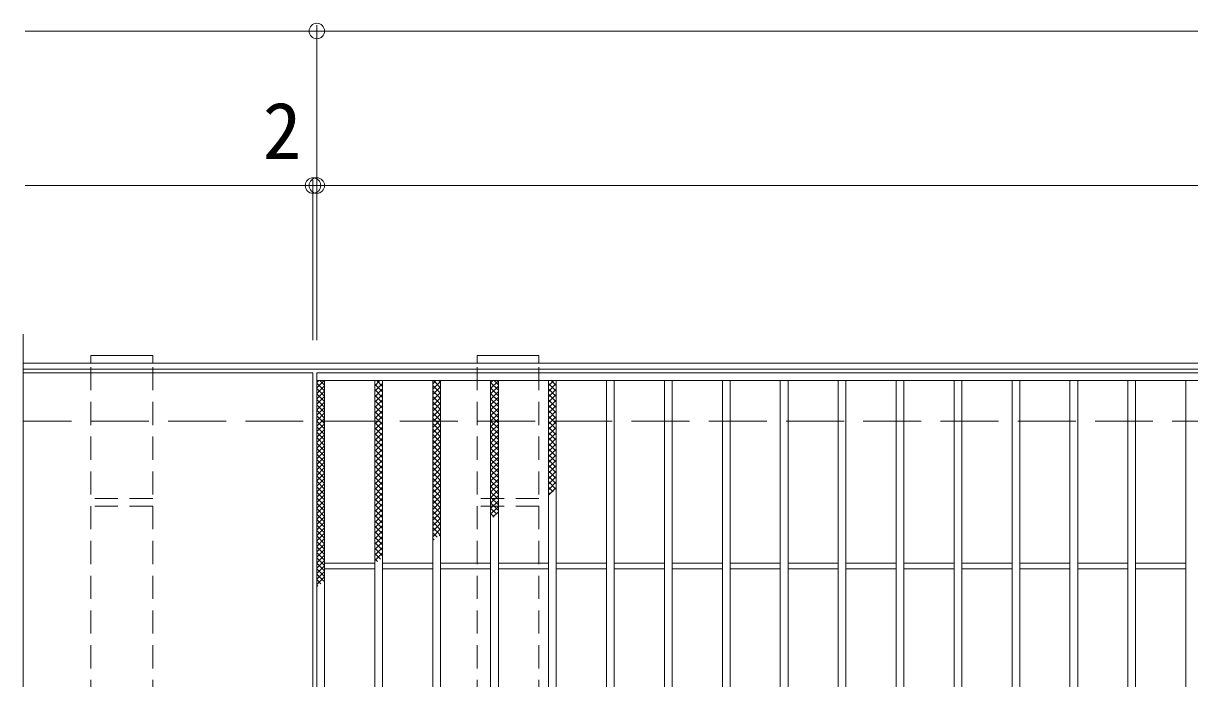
# Model space of a CAD drawing. Units: millimetres, scale not verified. Extents: x -1835 to 2302, y -1937 to 1718.
# Drawn here: x -773 to -169, y 1348 to 1687 of the extents above; entities that cross this region are included whole.
import ezdxf
from ezdxf.enums import TextEntityAlignment as Align

# ---------------------------------------------------------------- set-up
doc = ezdxf.new("R2010")
doc.units = ezdxf.units.MM
doc.header["$LTSCALE"] = 10
doc.header["$PDMODE"] = 32
doc.header["$PDSIZE"] = 8
doc.linetypes.add('DASHED1', pattern=[1.8, 1.2, -0.6])
doc.linetypes.add('DASHED3', pattern=[4, 3, -1])
for name, color, linetype, lineweight in [('C-1', 2, 'Continuous', 9), ('C-2', 3, 'Continuous', 9), ('C-4', 7, 'Continuous', 9), ('C-8', 3, 'DASHED1', 9), ('C-9', 6, 'Continuous', 5)]:
    doc.layers.add(name, color=color, linetype=linetype, lineweight=lineweight)
doc.styles.add('ＭＳ ゴシック', font='')
doc.styles.get('ＭＳ ゴシック').set_extended_font_data('MS Gothic')

msp = doc.modelspace()

# ---------------------------------------------------------------- linework, layer by layer
at = {"layer": 'C-1'}
for p, q in [((531.96, 1511.25), (-773.04, 1511.25)), ((531.96, 1508.25), (-773.04, 1508.25))]:
    msp.add_line(p, q, dxfattribs=at)
at = {"layer": 'C-1', "linetype": 'DASHED3'}
msp.add_line((531.96, 1481.25), (-773.04, 1481.25), dxfattribs=at)
at = {"layer": 'C-2'}
for p, q in [((-773.04, 1526.25), (-773.04, 1321.25)), ((-623.04, 1506.25), (-773.04, 1506.25)), ((-623.04, 1506.25), (-623.04, 1106.25)), ((-621.04, 1502.25), (372.96, 1502.25)), ((-617.04, 1110.25), (-617.04, 1502.25)), ((-591.04, 1110.25), (-591.04, 1502.25)), ((-587.04, 1110.25), (-587.04, 1502.25)), ((-561.04, 1110.25), (-561.04, 1502.25)), ((-557.04, 1110.25), (-557.04, 1502.25)), ((-531.04, 1110.25), (-531.04, 1502.25)), ((-527.04, 1110.25), (-527.04, 1502.25)), ((-501.04, 1110.25), (-501.04, 1502.25)), ((-497.04, 1110.25), (-497.04, 1502.25)), ((-471.04, 1110.25), (-471.04, 1502.25)), ((-467.04, 1110.25), (-467.04, 1502.25)), ((-441.04, 1110.25), (-441.04, 1502.25)), ((-437.04, 1110.25), (-437.04, 1502.25)), ((-411.04, 1110.25), (-411.04, 1502.25)), ((-407.04, 1110.25), (-407.04, 1502.25)), ((-381.04, 1110.25), (-381.04, 1502.25)), ((-377.04, 1110.25), (-377.04, 1502.25)), ((-351.04, 1110.25), (-351.04, 1502.25)), ((-347.04, 1110.25), (-347.04, 1502.25)), ((-321.04, 1110.25), (-321.04, 1502.25)), ((-317.04, 1110.25), (-317.04, 1502.25)), ((-291.04, 1110.25), (-291.04, 1502.25)), ((-287.04, 1110.25), (-287.04, 1502.25)), ((-261.04, 1110.25), (-261.04, 1502.25)), ((-257.04, 1110.25), (-257.04, 1502.25)), ((-231.04, 1110.25), (-231.04, 1502.25)), ((-227.04, 1110.25), (-227.04, 1502.25)), ((-201.04, 1110.25), (-201.04, 1502.25)), ((-197.04, 1110.25), (-197.04, 1502.25)), ((-171.04, 1110.25), (-171.04, 1502.25)), ((-617.04, 1407.75), (-591.04, 1407.75)), ((-587.04, 1407.75), (-561.04, 1407.75)), ((-557.04, 1407.75), (-531.04, 1407.75)), ((-527.04, 1407.75), (-501.04, 1407.75)), ((-497.04, 1407.75), (-471.04, 1407.75)), ((-467.04, 1407.75), (-441.04, 1407.75)), ((-437.04, 1407.75), (-411.04, 1407.75)), ((-407.04, 1407.75), (-381.04, 1407.75)), ((-377.04, 1407.75), (-351.04, 1407.75)), ((-347.04, 1407.75), (-321.04, 1407.75)), ((-317.04, 1407.75), (-291.04, 1407.75)), ((-287.04, 1407.75), (-261.04, 1407.75)), ((-257.04, 1407.75), (-231.04, 1407.75)), ((-227.04, 1407.75), (-201.04, 1407.75)), ((-197.04, 1407.75), (-171.04, 1407.75)), ((-617.04, 1404.75), (-591.04, 1404.75)), ((-587.04, 1404.75), (-561.04, 1404.75)), ((-557.04, 1404.75), (-531.04, 1404.75)), ((-527.04, 1404.75), (-501.04, 1404.75)), ((-497.04, 1404.75), (-471.04, 1404.75)), ((-467.04, 1404.75), (-441.04, 1404.75)), ((-437.04, 1404.75), (-411.04, 1404.75)), ((-407.04, 1404.75), (-381.04, 1404.75)), ((-377.04, 1404.75), (-351.04, 1404.75)), ((-347.04, 1404.75), (-321.04, 1404.75)), ((-317.04, 1404.75), (-291.04, 1404.75)), ((-287.04, 1404.75), (-261.04, 1404.75)), ((-257.04, 1404.75), (-231.04, 1404.75)), ((-227.04, 1404.75), (-201.04, 1404.75)), ((-197.04, 1404.75), (-171.04, 1404.75))]:
    msp.add_line(p, q, dxfattribs=at)
msp.add_lwpolyline([(-621.04, 1106.25), (-621.04, 1506.25), (372.96, 1506.25)], dxfattribs=at)
at = {"layer": 'C-4'}
for p, q in [((-621.04, 1523.25), (-621.04, 1686.25)), ((-772.04, 1683.25), (532.96, 1683.25)), ((-772.04, 1603.25), (532.96, 1603.25)), ((-623.04, 1523.25), (-623.04, 1606.25))]:
    msp.add_line(p, q, dxfattribs=at)
for p in [(-621.04, 1683.25), (-623.04, 1603.25), (-621.04, 1603.25)]:
    msp.add_point(p, dxfattribs=at)
at = {"layer": 'C-8', "linetype": 'Continuous'}
for p, q in [((-706.04, 1515.25), (-738.04, 1515.25)), ((-738.04, 1515.25), (-738.04, 1511.25)), ((-706.04, 1515.25), (-706.04, 1511.25)), ((-506.04, 1515.25), (-538.04, 1515.25)), ((-538.04, 1515.25), (-538.04, 1511.25)), ((-506.04, 1515.25), (-506.04, 1511.25))]:
    msp.add_line(p, q, dxfattribs=at)
at = {"layer": 'C-8'}
for p, q in [((-706.04, 1511.25), (-738.04, 1511.25)), ((-738.04, 1101.25), (-738.04, 1511.25)), ((-706.04, 1101.25), (-706.04, 1511.25)), ((-506.04, 1511.25), (-538.04, 1511.25)), ((-538.04, 1101.25), (-538.04, 1511.25)), ((-506.04, 1101.25), (-506.04, 1511.25)), ((-706.04, 1441.25), (-738.04, 1441.25)), ((-506.04, 1441.25), (-538.04, 1441.25)), ((-706.04, 1437.25), (-738.04, 1437.25)), ((-506.04, 1437.25), (-538.04, 1437.25))]:
    msp.add_line(p, q, dxfattribs=at)
at = {"layer": 'C-9'}
for p, q in [((-621.04, 1498.46), (-617.25, 1502.25)), ((-621.04, 1501.29), (-620.08, 1502.25)), ((-621.04, 1501.01), (-617.04, 1497.01)), ((-621.04, 1495.63), (-617.04, 1499.63)), ((-621.04, 1498.18), (-617.04, 1494.18)), ((-619.45, 1502.25), (-617.04, 1499.84)), ((-591.04, 1499.57), (-588.37, 1502.25)), ((-591.04, 1496.74), (-587.04, 1500.74)), ((-591.04, 1500.41), (-587.04, 1496.41)), ((-590.05, 1502.25), (-587.04, 1499.23)), ((-587.23, 1502.25), (-587.04, 1502.06)), ((-561.04, 1500.64), (-559.43, 1502.25)), ((-561.04, 1497.81), (-557.04, 1501.81)), ((-561.04, 1499.76), (-557.04, 1495.76)), ((-561.04, 1494.98), (-557.04, 1498.98)), ((-560.7, 1502.25), (-557.04, 1498.59)), ((-557.87, 1502.25), (-557.04, 1501.42)), ((-531.04, 1501.03), (-529.83, 1502.25)), ((-531.04, 1498.2), (-527.04, 1502.2)), ((-531.04, 1501.26), (-527.04, 1497.26)), ((-531.04, 1495.37), (-527.04, 1499.37)), ((-531.04, 1498.43), (-527.04, 1494.43)), ((-529.2, 1502.25), (-527.04, 1500.09)), ((-501.04, 1499.5), (-498.29, 1502.25)), ((-501.04, 1500.84), (-497.04, 1496.84)), ((-501.04, 1496.67), (-497.04, 1500.67)), ((-501.04, 1498.01), (-497.04, 1494.01)), ((-499.62, 1502.25), (-497.04, 1499.67)), ((-621.04, 1492.8), (-617.04, 1496.8)), ((-621.04, 1495.35), (-617.04, 1491.35)), ((-621.04, 1489.97), (-617.04, 1493.97)), ((-621.04, 1492.52), (-617.04, 1488.52)), ((-591.04, 1493.91), (-587.04, 1497.91)), ((-591.04, 1497.58), (-587.04, 1493.58)), ((-591.04, 1491.09), (-587.04, 1495.09)), ((-591.04, 1494.75), (-587.04, 1490.75)), ((-591.04, 1488.26), (-587.04, 1492.26)), ((-591.04, 1491.92), (-587.04, 1487.92)), ((-561.04, 1496.93), (-557.04, 1492.93)), ((-561.04, 1492.15), (-557.04, 1496.15)), ((-561.04, 1494.1), (-557.04, 1490.1)), ((-561.04, 1489.33), (-557.04, 1493.32)), ((-531.04, 1492.54), (-527.04, 1496.54)), ((-531.04, 1495.61), (-527.04, 1491.61)), ((-531.04, 1489.72), (-527.04, 1493.72)), ((-531.04, 1492.78), (-527.04, 1488.78)), ((-501.04, 1493.84), (-497.04, 1497.84)), ((-501.04, 1495.19), (-497.04, 1491.19)), ((-501.04, 1491.01), (-497.04, 1495.01)), ((-501.04, 1492.36), (-497.04, 1488.36)), ((-501.04, 1488.18), (-497.04, 1492.18)), ((-621.04, 1487.14), (-617.04, 1491.14)), ((-621.04, 1489.69), (-617.04, 1485.69)), ((-621.04, 1484.32), (-617.04, 1488.32)), ((-621.04, 1486.87), (-617.04, 1482.87)), ((-591.04, 1485.43), (-587.04, 1489.43)), ((-591.04, 1489.09), (-587.04, 1485.09)), ((-591.04, 1482.6), (-587.04, 1486.6)), ((-591.04, 1486.26), (-587.04, 1482.26)), ((-561.04, 1491.27), (-557.04, 1487.27)), ((-561.04, 1486.5), (-557.04, 1490.5)), ((-561.04, 1488.44), (-557.04, 1484.44)), ((-561.04, 1483.67), (-557.04, 1487.67)), ((-531.04, 1486.89), (-527.04, 1490.89)), ((-531.04, 1489.95), (-527.04, 1485.95)), ((-531.04, 1484.06), (-527.04, 1488.06)), ((-531.04, 1487.12), (-527.04, 1483.12)), ((-501.04, 1489.53), (-497.04, 1485.53)), ((-501.04, 1485.36), (-497.04, 1489.35)), ((-501.04, 1486.7), (-497.04, 1482.7)), ((-501.04, 1482.53), (-497.04, 1486.53)), ((-621.04, 1481.49), (-617.04, 1485.49)), ((-621.04, 1484.04), (-617.04, 1480.04)), ((-621.04, 1478.66), (-617.04, 1482.66)), ((-621.04, 1481.21), (-617.04, 1477.21)), ((-621.04, 1475.83), (-617.04, 1479.83)), ((-591.04, 1479.77), (-587.04, 1483.77)), ((-591.04, 1483.44), (-587.04, 1479.44)), ((-591.04, 1476.94), (-587.04, 1480.94)), ((-591.04, 1480.61), (-587.04, 1476.61)), ((-561.04, 1485.62), (-557.04, 1481.62)), ((-561.04, 1480.84), (-557.04, 1484.84)), ((-561.04, 1482.79), (-557.04, 1478.79)), ((-561.04, 1478.01), (-557.04, 1482.01)), ((-561.04, 1479.96), (-557.04, 1475.96)), ((-531.04, 1481.23), (-527.04, 1485.23)), ((-531.04, 1484.29), (-527.04, 1480.29)), ((-531.04, 1478.4), (-527.04, 1482.4)), ((-531.04, 1481.46), (-527.04, 1477.46)), ((-501.04, 1483.87), (-497.04, 1479.87)), ((-501.04, 1479.7), (-497.04, 1483.7)), ((-501.04, 1481.04), (-497.04, 1477.04)), ((-501.04, 1476.87), (-497.04, 1480.87)), ((-621.04, 1478.38), (-617.04, 1474.38)), ((-621.04, 1473), (-617.04, 1477)), ((-621.04, 1475.55), (-617.04, 1471.55)), ((-621.04, 1470.17), (-617.04, 1474.17)), ((-591.04, 1474.12), (-587.04, 1478.11)), ((-591.04, 1477.78), (-587.04, 1473.78)), ((-591.04, 1471.29), (-587.04, 1475.29)), ((-591.04, 1474.95), (-587.04, 1470.95)), ((-561.04, 1475.18), (-557.04, 1479.18)), ((-561.04, 1477.13), (-557.04, 1473.13)), ((-561.04, 1472.35), (-557.04, 1476.35)), ((-561.04, 1474.3), (-557.04, 1470.3)), ((-531.04, 1475.57), (-527.04, 1479.57)), ((-531.04, 1478.63), (-527.04, 1474.64)), ((-531.04, 1472.75), (-527.04, 1476.75)), ((-531.04, 1475.81), (-527.04, 1471.81)), ((-531.04, 1469.92), (-527.04, 1473.92)), ((-501.04, 1478.22), (-497.04, 1474.22)), ((-501.04, 1474.04), (-497.04, 1478.04)), ((-501.04, 1475.39), (-497.04, 1471.39)), ((-501.04, 1471.21), (-497.04, 1475.21)), ((-621.04, 1472.72), (-617.04, 1468.72)), ((-621.04, 1467.34), (-617.04, 1471.34)), ((-621.04, 1469.9), (-617.04, 1465.9)), ((-621.04, 1464.52), (-617.04, 1468.52)), ((-591.04, 1468.46), (-587.04, 1472.46)), ((-591.04, 1472.12), (-587.04, 1468.12)), ((-591.04, 1465.63), (-587.04, 1469.63)), ((-591.04, 1469.29), (-587.04, 1465.29)), ((-561.04, 1469.53), (-557.04, 1473.53)), ((-561.04, 1471.47), (-557.04, 1467.47)), ((-561.04, 1466.7), (-557.04, 1470.7)), ((-561.04, 1468.65), (-557.04, 1464.65)), ((-561.04, 1463.87), (-557.04, 1467.87)), ((-531.04, 1472.98), (-527.04, 1468.98)), ((-531.04, 1467.09), (-527.04, 1471.09)), ((-531.04, 1470.15), (-527.04, 1466.15)), ((-531.04, 1464.26), (-527.04, 1468.26)), ((-501.04, 1472.56), (-497.04, 1468.56)), ((-501.04, 1468.38), (-497.04, 1472.38)), ((-501.04, 1469.73), (-497.04, 1465.73)), ((-501.04, 1465.56), (-497.04, 1469.56)), ((-621.04, 1467.07), (-617.04, 1463.07)), ((-621.04, 1461.69), (-617.04, 1465.69)), ((-621.04, 1464.24), (-617.04, 1460.24)), ((-621.04, 1458.86), (-617.04, 1462.86)), ((-591.04, 1462.8), (-587.04, 1466.8)), ((-591.04, 1466.47), (-587.04, 1462.47)), ((-591.04, 1459.97), (-587.04, 1463.97)), ((-591.04, 1463.64), (-587.04, 1459.64)), ((-561.04, 1465.82), (-557.04, 1461.82)), ((-561.04, 1461.04), (-557.04, 1465.04)), ((-561.04, 1462.99), (-557.04, 1458.99)), ((-561.04, 1458.21), (-557.04, 1462.21)), ((-531.04, 1467.32), (-527.04, 1463.32)), ((-531.04, 1461.43), (-527.04, 1465.43)), ((-531.04, 1464.49), (-527.04, 1460.49)), ((-531.04, 1458.6), (-527.04, 1462.6)), ((-501.04, 1466.9), (-497.04, 1462.9)), ((-501.04, 1462.73), (-497.04, 1466.73)), ((-501.04, 1464.07), (-497.04, 1460.07)), ((-501.04, 1459.9), (-497.04, 1463.9)), ((-621.04, 1461.41), (-617.04, 1457.41)), ((-621.04, 1456.03), (-617.04, 1460.03)), ((-621.04, 1458.58), (-617.04, 1454.58)), ((-621.04, 1453.2), (-617.04, 1457.2)), ((-621.04, 1455.75), (-617.04, 1451.75)), ((-591.04, 1457.14), (-587.04, 1461.14)), ((-591.04, 1460.81), (-587.04, 1456.81)), ((-591.04, 1454.32), (-587.04, 1458.32)), ((-591.04, 1457.98), (-587.04, 1453.98)), ((-561.04, 1460.16), (-557.04, 1456.16)), ((-561.04, 1455.38), (-557.04, 1459.38)), ((-561.04, 1457.33), (-557.04, 1453.33)), ((-561.04, 1452.56), (-557.04, 1456.56)), ((-531.04, 1461.66), (-527.04, 1457.66)), ((-531.04, 1455.78), (-527.04, 1459.78)), ((-531.04, 1458.84), (-527.04, 1454.84)), ((-531.04, 1452.95), (-527.04, 1456.95)), ((-531.04, 1456.01), (-527.04, 1452.01)), ((-501.04, 1461.25), (-497.04, 1457.24)), ((-501.04, 1457.07), (-497.04, 1461.07)), ((-501.04, 1458.42), (-497.04, 1454.42)), ((-501.04, 1454.24), (-497.04, 1458.24)), ((-621.04, 1450.37), (-617.04, 1454.37)), ((-621.04, 1452.93), (-617.04, 1448.93)), ((-621.04, 1447.55), (-617.04, 1451.55)), ((-621.04, 1450.1), (-617.04, 1446.1)), ((-591.04, 1451.49), (-587.04, 1455.49)), ((-591.04, 1455.15), (-587.04, 1451.15)), ((-591.04, 1448.66), (-587.04, 1452.66)), ((-591.04, 1452.32), (-587.04, 1448.32)), ((-591.04, 1445.83), (-587.04, 1449.83)), ((-561.04, 1454.5), (-557.04, 1450.5)), ((-561.04, 1449.73), (-557.04, 1453.73)), ((-561.04, 1451.68), (-557.04, 1447.68)), ((-561.04, 1446.9), (-557.04, 1450.9)), ((-531.04, 1450.12), (-527.04, 1454.12)), ((-531.04, 1453.18), (-527.04, 1449.18)), ((-531.04, 1447.29), (-527.04, 1451.29)), ((-531.04, 1450.35), (-527.04, 1446.35)), ((-501.04, 1455.59), (-497.04, 1451.59)), ((-501.04, 1451.41), (-497.04, 1455.41)), ((-501.04, 1452.76), (-497.04, 1448.76)), ((-501.04, 1448.59), (-497.04, 1452.59)), ((-501.04, 1449.93), (-497.04, 1445.93)), ((-501.04, 1445.76), (-497.04, 1449.76)), ((-621.04, 1444.72), (-617.04, 1448.72)), ((-621.04, 1447.27), (-617.04, 1443.27)), ((-621.04, 1441.89), (-617.04, 1445.89)), ((-621.04, 1444.44), (-617.04, 1440.44)), ((-591.04, 1449.5), (-587.04, 1445.5)), ((-591.04, 1443), (-587.04, 1447)), ((-591.04, 1446.67), (-587.04, 1442.67)), ((-591.04, 1440.17), (-587.04, 1444.17)), ((-591.04, 1443.84), (-587.04, 1439.84)), ((-561.04, 1448.85), (-557.04, 1444.85)), ((-561.04, 1444.07), (-557.04, 1448.07)), ((-561.04, 1446.02), (-557.04, 1442.02)), ((-561.04, 1441.24), (-557.04, 1445.24)), ((-531.04, 1444.46), (-527.04, 1448.46)), ((-531.04, 1447.52), (-527.04, 1443.52)), ((-531.04, 1441.63), (-527.04, 1445.63)), ((-531.04, 1444.69), (-527.04, 1440.69)), ((-501.04, 1447.1), (-498.59, 1444.65)), ((-501.04, 1442.93), (-497.04, 1446.93)), ((-501.04, 1444.27), (-500.17, 1443.41)), ((-621.04, 1439.06), (-617.04, 1443.06)), ((-621.04, 1441.61), (-617.04, 1437.61)), ((-621.04, 1436.23), (-617.04, 1440.23)), ((-621.04, 1438.78), (-617.04, 1434.78)), ((-591.04, 1437.35), (-587.04, 1441.35)), ((-591.04, 1441.01), (-587.04, 1437.01)), ((-591.04, 1434.52), (-587.04, 1438.52)), ((-591.04, 1438.18), (-587.04, 1434.18)), ((-561.04, 1443.19), (-557.04, 1439.19)), ((-561.04, 1438.41), (-557.04, 1442.41)), ((-561.04, 1440.36), (-557.04, 1436.36)), ((-561.04, 1435.58), (-557.04, 1439.59)), ((-561.04, 1437.53), (-557.04, 1433.53)), ((-531.04, 1438.8), (-527.04, 1442.8)), ((-531.04, 1441.87), (-527.04, 1437.87)), ((-531.04, 1435.98), (-527.04, 1439.98)), ((-531.04, 1439.04), (-527.04, 1435.04)), ((-621.04, 1433.4), (-617.04, 1437.4)), ((-621.04, 1435.96), (-617.04, 1431.95)), ((-621.04, 1430.58), (-617.04, 1434.57)), ((-621.04, 1433.13), (-617.04, 1429.13)), ((-621.04, 1427.75), (-617.04, 1431.75)), ((-591.04, 1431.69), (-587.04, 1435.69)), ((-591.04, 1435.35), (-587.04, 1431.35)), ((-591.04, 1428.86), (-587.04, 1432.86)), ((-591.04, 1432.52), (-587.04, 1428.52)), ((-561.04, 1432.76), (-557.04, 1436.76)), ((-561.04, 1434.7), (-557.04, 1430.7)), ((-561.04, 1429.93), (-557.04, 1433.93)), ((-561.04, 1431.88), (-557.04, 1427.88)), ((-531.04, 1433.15), (-527.04, 1437.15)), ((-531.04, 1436.21), (-527.88, 1433.05)), ((-531.04, 1433.38), (-529.47, 1431.81)), ((-529.86, 1431.5), (-527.04, 1434.32)), ((-621.04, 1430.3), (-617.04, 1426.3)), ((-621.04, 1424.92), (-617.04, 1428.92)), ((-621.04, 1427.47), (-617.04, 1423.47)), ((-621.04, 1422.09), (-617.04, 1426.09)), ((-591.04, 1426.03), (-587.04, 1430.03)), ((-591.04, 1429.7), (-587.04, 1425.7)), ((-591.04, 1423.2), (-587.04, 1427.2)), ((-591.04, 1426.87), (-587.04, 1422.87)), ((-561.04, 1427.1), (-557.04, 1431.1)), ((-561.04, 1429.05), (-557.04, 1425.05)), ((-561.04, 1424.27), (-557.04, 1428.27)), ((-561.04, 1426.22), (-557.17, 1422.35)), ((-561.04, 1421.44), (-557.04, 1425.44)), ((-621.04, 1424.64), (-617.04, 1420.64)), ((-621.04, 1419.26), (-617.04, 1423.26)), ((-621.04, 1421.81), (-617.04, 1417.81)), ((-621.04, 1416.43), (-617.04, 1420.43)), ((-591.04, 1420.37), (-587.04, 1424.38)), ((-591.04, 1424.04), (-587.04, 1420.04)), ((-591.04, 1417.55), (-587.04, 1421.55)), ((-591.04, 1421.21), (-587.04, 1417.21)), ((-561.04, 1423.39), (-558.76, 1421.11)), ((-561.04, 1420.56), (-560.35, 1419.87)), ((-557.76, 1421.89), (-557.04, 1422.61)), ((-621.04, 1418.98), (-617.04, 1414.98)), ((-621.04, 1413.6), (-617.04, 1417.6)), ((-621.04, 1416.16), (-617.04, 1412.16)), ((-621.04, 1410.78), (-617.04, 1414.78)), ((-591.04, 1414.72), (-587.04, 1418.72)), ((-591.04, 1418.38), (-587.04, 1414.38)), ((-591.04, 1411.89), (-587.04, 1415.89)), ((-591.04, 1415.55), (-587.04, 1411.55)), ((-621.04, 1413.33), (-617.04, 1409.33)), ((-621.04, 1407.95), (-617.04, 1411.95)), ((-621.04, 1410.5), (-617.04, 1406.5)), ((-621.04, 1405.12), (-617.04, 1409.12)), ((-621.04, 1407.67), (-617.04, 1403.67)), ((-591.04, 1409.06), (-587.04, 1413.06)), ((-591.04, 1412.73), (-588.06, 1409.74)), ((-591.04, 1409.9), (-589.65, 1408.5)), ((-621.04, 1402.29), (-617.04, 1406.29)), ((-621.04, 1404.84), (-617.04, 1400.84)), ((-621.04, 1399.46), (-617.04, 1403.46)), ((-621.04, 1402.01), (-617.35, 1398.32)), ((-621.04, 1396.63), (-617.04, 1400.63)), ((-621.04, 1399.19), (-618.94, 1397.08)), ((-621.04, 1396.36), (-620.53, 1395.84))]:
    msp.add_line(p, q, dxfattribs=at)

# ---------------------------------------------------------------- texts
at = {"layer": 'C-4', "color": 2, "style": 'ＭＳ ゴシック'}
msp.add_text('2', height=29.33, dxfattribs=at).set_placement((-649, 1608.25), align=Align.BOTTOM_LEFT)

doc.saveas('drawing.dxf')
